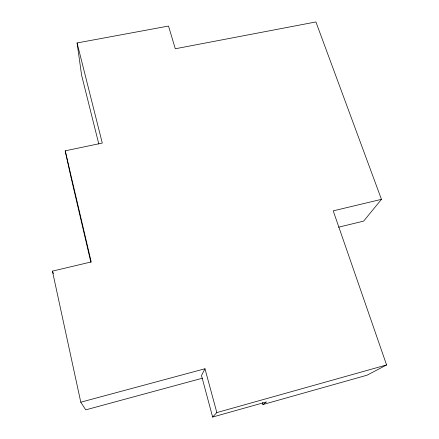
<?xml version="1.0" encoding="UTF-8"?>
<svg xmlns="http://www.w3.org/2000/svg" width="439" height="439" viewBox="0 0 439 439"><rect width="100%" height="100%" fill="white"/><g stroke="black" fill="none" stroke-linecap="round" stroke-linejoin="round"><path stroke-width="0.66" d="M338.595 227.193L363.651 221.108L381.458 199.344L315.921 21.95L175.287 48.767L168.521 26.049L77.083 42.956L102.287 143.065L65.208 150.835L91.213 261.94L52.422 271.132L80.787 402.19L204.975 368.76L201.485 375.521L212.635 417.05L266.55 401.883L262.906 404.544L262.341 402.596M212.635 417.05L216.839 412.578L386.578 364.952L333.217 210.852L381.458 199.344M386.578 364.952L367.031 375.202L262.906 404.544M202.341 378.22L85.737 409.856L80.787 402.19M52.422 271.132L53.393 273.607M204.975 368.76L216.839 412.578M98.813 144.041L81.588 75.14L77.083 42.956M90.873 262.264L70.844 176.615L65.208 150.835"/></g></svg>
